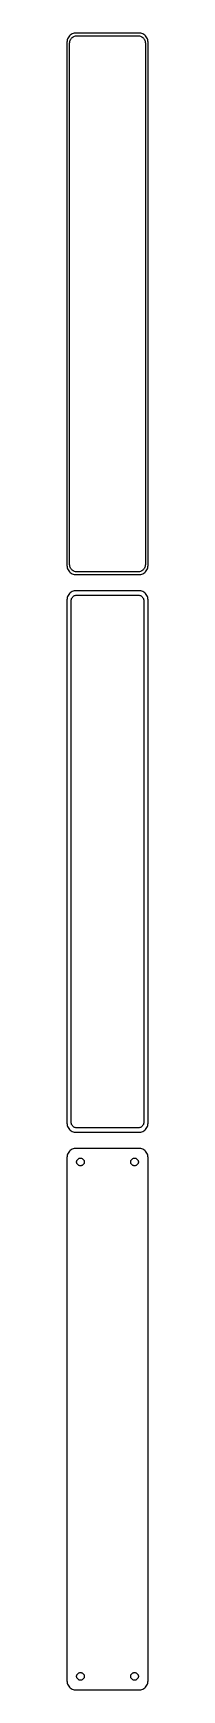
# Model space of a CAD drawing. Header units: metres. Extents: x -22 to 22, y 777 to 1695.
import ezdxf

# ---------------------------------------------------------------- set-up
doc = ezdxf.new("R2010")
doc.units = ezdxf.units.M

msp = doc.modelspace()

# ---------------------------------------------------------------- linework, layer by layer
for p, q in [((-22.4606, 1690.63), (-22.5, 1690)), ((-22.5, 1690), (-22.5, 1400)), ((-22.3429, 1691.24), (-22.4606, 1690.63)), ((-22.1489, 1691.84), (-22.3429, 1691.24)), ((-21.8815, 1692.41), (-22.1489, 1691.84)), ((-21.5451, 1692.94), (-21.8815, 1692.41)), ((-21.1448, 1693.42), (-21.5451, 1692.94)), ((-20.6871, 1693.85), (-21.1448, 1693.42)), ((-21, 1689.5), (-20.9684, 1690)), ((-21, 1400.5), (-21, 1689.5)), ((-20.9684, 1690), (-20.8743, 1690.49)), ((-20.8743, 1690.49), (-20.7191, 1690.97)), ((-20.7191, 1690.97), (-20.5052, 1691.43)), ((-20.1791, 1694.22), (-20.6871, 1693.85)), ((-20.5052, 1691.43), (-20.2361, 1691.85)), ((-20.2361, 1691.85), (-19.9159, 1692.24)), ((-19.6289, 1694.52), (-20.1791, 1694.22)), ((-19.9159, 1692.24), (-19.5497, 1692.58)), ((-19.0451, 1694.76), (-19.6289, 1694.52)), ((-19.5497, 1692.58), (-19.1433, 1692.88)), ((-19.1433, 1692.88), (-18.7031, 1693.12)), ((-18.4369, 1694.91), (-19.0451, 1694.76)), ((-18.7031, 1693.12), (-18.2361, 1693.3)), ((-17.8139, 1694.99), (-18.4369, 1694.91)), ((-18.2361, 1693.3), (-17.7495, 1693.43)), ((17.8139, 1694.99), (-17.8139, 1694.99)), ((-17.7495, 1693.43), (-17.2512, 1693.49)), ((-17.2512, 1693.49), (17.2512, 1693.49)), ((17.2512, 1693.49), (17.7495, 1693.43)), ((17.7495, 1693.43), (18.2361, 1693.3)), ((18.4369, 1694.91), (17.8139, 1694.99)), ((18.2361, 1693.3), (18.7031, 1693.12)), ((19.0451, 1694.76), (18.4369, 1694.91)), ((18.7031, 1693.12), (19.1433, 1692.88)), ((19.6289, 1694.52), (19.0451, 1694.76)), ((19.1433, 1692.88), (19.5497, 1692.58)), ((19.5497, 1692.58), (19.9159, 1692.24)), ((20.1791, 1694.22), (19.6289, 1694.52)), ((19.9159, 1692.24), (20.2361, 1691.85)), ((20.6871, 1693.85), (20.1791, 1694.22)), ((20.2361, 1691.85), (20.5052, 1691.43)), ((20.5052, 1691.43), (20.7191, 1690.97)), ((21.1448, 1693.42), (20.6871, 1693.85)), ((20.7191, 1690.97), (20.8743, 1690.49)), ((20.8743, 1690.49), (20.9684, 1690)), ((20.9684, 1690), (21, 1689.5)), ((21, 1689.5), (21, 1400.5)), ((21.5451, 1692.94), (21.1448, 1693.42)), ((21.8815, 1692.41), (21.5451, 1692.94)), ((22.1489, 1691.84), (21.8815, 1692.41)), ((22.3429, 1691.24), (22.1489, 1691.84)), ((22.4606, 1690.63), (22.3429, 1691.24)), ((22.5, 1690), (22.4606, 1690.63)), ((22.5, 1400), (22.5, 1690)), ((-22.5, 1400), (-22.4606, 1399.37)), ((-22.4606, 1399.37), (-22.3429, 1398.76)), ((-22.3429, 1398.76), (-22.1489, 1398.16)), ((-22.1489, 1398.16), (-21.8815, 1397.59)), ((-21.8815, 1397.59), (-21.5451, 1397.06)), ((-21.5451, 1397.06), (-21.1448, 1396.58)), ((-21.1448, 1396.58), (-20.6871, 1396.15)), ((-20.9684, 1400), (-21, 1400.5)), ((-20.8743, 1399.51), (-20.9684, 1400)), ((-20.7191, 1399.03), (-20.8743, 1399.51)), ((-20.5052, 1398.57), (-20.7191, 1399.03)), ((-20.6871, 1396.15), (-20.1791, 1395.78)), ((-20.2361, 1398.15), (-20.5052, 1398.57)), ((-19.9159, 1397.76), (-20.2361, 1398.15)), ((-20.1791, 1395.78), (-19.6289, 1395.48)), ((-19.5497, 1397.42), (-19.9159, 1397.76)), ((-19.6289, 1395.48), (-19.0451, 1395.24)), ((-19.1433, 1397.12), (-19.5497, 1397.42)), ((-18.7031, 1396.88), (-19.1433, 1397.12)), ((-18.2361, 1396.7), (-18.7031, 1396.88)), ((-17.7495, 1396.57), (-18.2361, 1396.7)), ((-17.2512, 1396.51), (-17.7495, 1396.57)), ((17.2512, 1396.51), (-17.2512, 1396.51)), ((17.7495, 1396.57), (17.2512, 1396.51)), ((18.2361, 1396.7), (17.7495, 1396.57)), ((18.7031, 1396.88), (18.2361, 1396.7)), ((19.1433, 1397.12), (18.7031, 1396.88)), ((19.0451, 1395.24), (19.6289, 1395.48)), ((19.5497, 1397.42), (19.1433, 1397.12)), ((19.9159, 1397.76), (19.5497, 1397.42)), ((19.6289, 1395.48), (20.1791, 1395.78)), ((20.2361, 1398.15), (19.9159, 1397.76)), ((20.1791, 1395.78), (20.6871, 1396.15)), ((20.5052, 1398.57), (20.2361, 1398.15)), ((20.7191, 1399.03), (20.5052, 1398.57)), ((20.6871, 1396.15), (21.1448, 1396.58)), ((20.8743, 1399.51), (20.7191, 1399.03)), ((20.9684, 1400), (20.8743, 1399.51)), ((21, 1400.5), (20.9684, 1400)), ((21.1448, 1396.58), (21.5451, 1397.06)), ((21.5451, 1397.06), (21.8815, 1397.59)), ((21.8815, 1397.59), (22.1489, 1398.16)), ((22.1489, 1398.16), (22.3429, 1398.76)), ((22.3429, 1398.76), (22.4606, 1399.37)), ((22.4606, 1399.37), (22.5, 1400)), ((-19.0451, 1395.24), (-18.4369, 1395.09)), ((-18.4369, 1395.09), (-17.8139, 1395.01)), ((-17.8139, 1395.01), (17.8139, 1395.01)), ((17.8139, 1395.01), (18.4369, 1395.09)), ((18.4369, 1395.09), (19.0451, 1395.24)), ((-22.4606, 1381.63), (-22.5, 1381)), ((-22.5, 1381), (-22.5, 1091)), ((-22.3429, 1382.24), (-22.4606, 1381.63)), ((-22.1489, 1382.84), (-22.3429, 1382.24)), ((-21.8815, 1383.41), (-22.1489, 1382.84)), ((-21.5451, 1383.94), (-21.8815, 1383.41)), ((-21.1448, 1384.42), (-21.5451, 1383.94)), ((-20.6871, 1384.85), (-21.1448, 1384.42)), ((-20.1791, 1385.22), (-20.6871, 1384.85)), ((-19.6289, 1385.52), (-20.1791, 1385.22)), ((-20.1129, 1380.5), (-20.0884, 1380.89)), ((-20.1129, 1091.5), (-20.1129, 1380.5)), ((-20.0884, 1380.89), (-20.0151, 1381.27)), ((-20.0151, 1381.27), (-19.8943, 1381.65)), ((-19.8943, 1381.65), (-19.7279, 1382)), ((-19.7279, 1382), (-19.5184, 1382.33)), ((-19.0451, 1385.76), (-19.6289, 1385.52)), ((-19.5184, 1382.33), (-19.2692, 1382.63)), ((-19.2692, 1382.63), (-18.9842, 1382.9)), ((-18.4369, 1385.91), (-19.0451, 1385.76)), ((-18.9842, 1382.9), (-18.668, 1383.13)), ((-18.668, 1383.13), (-18.3254, 1383.32)), ((-17.8139, 1385.99), (-18.4369, 1385.91)), ((-18.3254, 1383.32), (-17.9619, 1383.46)), ((-17.9619, 1383.46), (-17.5833, 1383.56)), ((17.8139, 1385.99), (-17.8139, 1385.99)), ((-17.5833, 1383.56), (-17.1954, 1383.61)), ((-17.1954, 1383.61), (17.1954, 1383.61)), ((17.1954, 1383.61), (17.5833, 1383.56)), ((17.5833, 1383.56), (17.9619, 1383.46)), ((18.4369, 1385.91), (17.8139, 1385.99)), ((17.9619, 1383.46), (18.3254, 1383.32)), ((18.3254, 1383.32), (18.668, 1383.13)), ((19.0451, 1385.76), (18.4369, 1385.91)), ((18.668, 1383.13), (18.9842, 1382.9)), ((18.9842, 1382.9), (19.2692, 1382.63)), ((19.6289, 1385.52), (19.0451, 1385.76)), ((19.2692, 1382.63), (19.5184, 1382.33)), ((19.5184, 1382.33), (19.7279, 1382)), ((20.1791, 1385.22), (19.6289, 1385.52)), ((19.7279, 1382), (19.8943, 1381.65)), ((19.8943, 1381.65), (20.0151, 1381.27)), ((20.0151, 1381.27), (20.0884, 1380.89)), ((20.0884, 1380.89), (20.1129, 1380.5)), ((20.1129, 1380.5), (20.1129, 1091.5)), ((20.6871, 1384.85), (20.1791, 1385.22)), ((21.1448, 1384.42), (20.6871, 1384.85)), ((21.5451, 1383.94), (21.1448, 1384.42)), ((21.8815, 1383.41), (21.5451, 1383.94)), ((22.1489, 1382.84), (21.8815, 1383.41)), ((22.3429, 1382.24), (22.1489, 1382.84)), ((22.4606, 1381.63), (22.3429, 1382.24)), ((22.5, 1381), (22.4606, 1381.63)), ((22.5, 1091), (22.5, 1381)), ((-22.5, 1091), (-22.4606, 1090.37)), ((-22.4606, 1090.37), (-22.3429, 1089.76)), ((-22.3429, 1089.76), (-22.1489, 1089.16)), ((-22.1489, 1089.16), (-21.8815, 1088.59)), ((-21.8815, 1088.59), (-21.5451, 1088.06)), ((-21.5451, 1088.06), (-21.1448, 1087.58)), ((-21.1448, 1087.58), (-20.6871, 1087.15)), ((-20.6871, 1087.15), (-20.1791, 1086.78)), ((-20.1791, 1086.78), (-19.6289, 1086.48)), ((-20.0884, 1091.11), (-20.1129, 1091.5)), ((-20.0151, 1090.73), (-20.0884, 1091.11)), ((-19.8943, 1090.35), (-20.0151, 1090.73)), ((-19.7279, 1090), (-19.8943, 1090.35)), ((-19.5184, 1089.67), (-19.7279, 1090)), ((-19.6289, 1086.48), (-19.0451, 1086.24)), ((-19.2692, 1089.37), (-19.5184, 1089.67)), ((-18.9842, 1089.1), (-19.2692, 1089.37)), ((-19.0451, 1086.24), (-18.4369, 1086.09)), ((-18.668, 1088.87), (-18.9842, 1089.1)), ((-18.3254, 1088.68), (-18.668, 1088.87)), ((-18.4369, 1086.09), (-17.8139, 1086.01)), ((-17.9619, 1088.54), (-18.3254, 1088.68)), ((-17.5833, 1088.44), (-17.9619, 1088.54)), ((-17.8139, 1086.01), (17.8139, 1086.01)), ((-17.1954, 1088.39), (-17.5833, 1088.44)), ((17.1954, 1088.39), (-17.1954, 1088.39)), ((17.5833, 1088.44), (17.1954, 1088.39)), ((17.9619, 1088.54), (17.5833, 1088.44)), ((17.8139, 1086.01), (18.4369, 1086.09)), ((18.3254, 1088.68), (17.9619, 1088.54)), ((18.668, 1088.87), (18.3254, 1088.68)), ((18.4369, 1086.09), (19.0451, 1086.24)), ((18.9842, 1089.1), (18.668, 1088.87)), ((19.2692, 1089.37), (18.9842, 1089.1)), ((19.0451, 1086.24), (19.6289, 1086.48)), ((19.5184, 1089.67), (19.2692, 1089.37)), ((19.7279, 1090), (19.5184, 1089.67)), ((19.6289, 1086.48), (20.1791, 1086.78)), ((19.8943, 1090.35), (19.7279, 1090)), ((20.0151, 1090.73), (19.8943, 1090.35)), ((20.0884, 1091.11), (20.0151, 1090.73)), ((20.1129, 1091.5), (20.0884, 1091.11)), ((20.1791, 1086.78), (20.6871, 1087.15)), ((20.6871, 1087.15), (21.1448, 1087.58)), ((21.1448, 1087.58), (21.5451, 1088.06)), ((21.5451, 1088.06), (21.8815, 1088.59)), ((21.8815, 1088.59), (22.1489, 1089.16)), ((22.1489, 1089.16), (22.3429, 1089.76)), ((22.3429, 1089.76), (22.4606, 1090.37)), ((22.4606, 1090.37), (22.5, 1091)), ((-21.8815, 1074.41), (-22.1489, 1073.84)), ((-21.5451, 1074.94), (-21.8815, 1074.41)), ((-21.1448, 1075.42), (-21.5451, 1074.94)), ((-20.6871, 1075.85), (-21.1448, 1075.42)), ((-20.1791, 1076.22), (-20.6871, 1075.85)), ((-19.6289, 1076.52), (-20.1791, 1076.22)), ((-19.0451, 1076.76), (-19.6289, 1076.52)), ((-18.4369, 1076.91), (-19.0451, 1076.76)), ((-17.8139, 1076.99), (-18.4369, 1076.91)), ((17.8139, 1076.99), (-17.8139, 1076.99)), ((18.4369, 1076.91), (17.8139, 1076.99)), ((19.0451, 1076.76), (18.4369, 1076.91)), ((19.6289, 1076.52), (19.0451, 1076.76)), ((20.1791, 1076.22), (19.6289, 1076.52)), ((20.6871, 1075.85), (20.1791, 1076.22)), ((21.1448, 1075.42), (20.6871, 1075.85)), ((21.5451, 1074.94), (21.1448, 1075.42)), ((21.8815, 1074.41), (21.5451, 1074.94)), ((22.1489, 1073.84), (21.8815, 1074.41)), ((-22.4606, 1072.63), (-22.5, 1072)), ((-22.5, 1072), (-22.5, 782)), ((-22.3429, 1073.24), (-22.4606, 1072.63)), ((-22.1489, 1073.84), (-22.3429, 1073.24)), ((-17.1353, 1069.5), (-17.1185, 1069.77)), ((-17.1185, 1069.23), (-17.1353, 1069.5)), ((-17.1185, 1069.77), (-17.0682, 1070.03)), ((-17.0682, 1068.97), (-17.1185, 1069.23)), ((-17.0682, 1070.03), (-16.9853, 1070.29)), ((-16.9853, 1068.71), (-17.0682, 1068.97)), ((-16.9853, 1070.29), (-16.8712, 1070.53)), ((-16.8712, 1068.47), (-16.9853, 1068.71)), ((-16.8712, 1070.53), (-16.7275, 1070.76)), ((-16.7275, 1068.24), (-16.8712, 1068.47)), ((-16.7275, 1070.76), (-16.5565, 1070.96)), ((-16.5565, 1068.04), (-16.7275, 1068.24)), ((-16.5565, 1070.96), (-16.3611, 1071.15)), ((-16.3611, 1067.85), (-16.5565, 1068.04)), ((-16.3611, 1071.15), (-16.1441, 1071.3)), ((-16.1441, 1067.7), (-16.3611, 1067.85)), ((-16.1441, 1071.3), (-15.9091, 1071.43)), ((-15.9091, 1067.57), (-16.1441, 1067.7)), ((-15.9091, 1071.43), (-15.6598, 1071.53)), ((-15.6598, 1067.47), (-15.9091, 1067.57)), ((-15.6598, 1071.53), (-15.4001, 1071.6)), ((-15.4001, 1067.4), (-15.6598, 1067.47)), ((-15.4001, 1071.6), (-15.1341, 1071.63)), ((-15.1341, 1067.37), (-15.4001, 1067.4)), ((-15.1341, 1071.63), (-14.8659, 1071.63)), ((-14.8659, 1067.37), (-15.1341, 1067.37)), ((-14.8659, 1071.63), (-14.5999, 1071.6)), ((-14.5999, 1067.4), (-14.8659, 1067.37)), ((-14.5999, 1071.6), (-14.3401, 1071.53)), ((-14.3401, 1067.47), (-14.5999, 1067.4)), ((-14.3401, 1071.53), (-14.0908, 1071.43)), ((-14.0908, 1067.57), (-14.3401, 1067.47)), ((-14.0908, 1071.43), (-13.8559, 1071.3)), ((-13.8559, 1067.7), (-14.0908, 1067.57)), ((-13.8559, 1071.3), (-13.6389, 1071.15)), ((-13.6389, 1067.85), (-13.8559, 1067.7)), ((-13.6389, 1071.15), (-13.4434, 1070.96)), ((-13.4434, 1068.04), (-13.6389, 1067.85)), ((-13.4434, 1070.96), (-13.2725, 1070.76)), ((-13.2725, 1068.24), (-13.4434, 1068.04)), ((-13.2725, 1070.76), (-13.1288, 1070.53)), ((-13.1288, 1068.47), (-13.2725, 1068.24)), ((-13.1288, 1070.53), (-13.0146, 1070.29)), ((-13.0146, 1068.71), (-13.1288, 1068.47)), ((-13.0146, 1070.29), (-12.9318, 1070.03)), ((-12.9318, 1068.97), (-13.0146, 1068.71)), ((-12.9318, 1070.03), (-12.8815, 1069.77)), ((-12.8815, 1069.23), (-12.9318, 1068.97)), ((-12.8815, 1069.77), (-12.8647, 1069.5)), ((-12.8647, 1069.5), (-12.8815, 1069.23)), ((12.8647, 1069.5), (12.8815, 1069.77)), ((12.8815, 1069.23), (12.8647, 1069.5)), ((12.8815, 1069.77), (12.9318, 1070.03)), ((12.9318, 1068.97), (12.8815, 1069.23)), ((12.9318, 1070.03), (13.0146, 1070.29)), ((13.0146, 1068.71), (12.9318, 1068.97)), ((13.0146, 1070.29), (13.1288, 1070.53)), ((13.1288, 1068.47), (13.0146, 1068.71)), ((13.1288, 1070.53), (13.2725, 1070.76)), ((13.2725, 1068.24), (13.1288, 1068.47)), ((13.2725, 1070.76), (13.4434, 1070.96)), ((13.4434, 1068.04), (13.2725, 1068.24)), ((13.4434, 1070.96), (13.6389, 1071.15)), ((13.6389, 1067.85), (13.4434, 1068.04)), ((13.6389, 1071.15), (13.8559, 1071.3)), ((13.8559, 1067.7), (13.6389, 1067.85)), ((13.8559, 1071.3), (14.0908, 1071.43)), ((14.0908, 1067.57), (13.8559, 1067.7)), ((14.0908, 1071.43), (14.3401, 1071.53)), ((14.3401, 1067.47), (14.0908, 1067.57)), ((14.3401, 1071.53), (14.5999, 1071.6)), ((14.5999, 1067.4), (14.3401, 1067.47)), ((14.5999, 1071.6), (14.8659, 1071.63)), ((14.8659, 1067.37), (14.5999, 1067.4)), ((14.8659, 1071.63), (15.1341, 1071.63)), ((15.1341, 1067.37), (14.8659, 1067.37)), ((15.1341, 1071.63), (15.4001, 1071.6)), ((15.4001, 1067.4), (15.1341, 1067.37)), ((15.4001, 1071.6), (15.6598, 1071.53)), ((15.6598, 1067.47), (15.4001, 1067.4)), ((15.6598, 1071.53), (15.9091, 1071.43)), ((15.9091, 1067.57), (15.6598, 1067.47)), ((15.9091, 1071.43), (16.1441, 1071.3)), ((16.1441, 1067.7), (15.9091, 1067.57)), ((16.1441, 1071.3), (16.3611, 1071.15)), ((16.3611, 1067.85), (16.1441, 1067.7)), ((16.3611, 1071.15), (16.5565, 1070.96)), ((16.5565, 1068.04), (16.3611, 1067.85)), ((16.5565, 1070.96), (16.7275, 1070.76)), ((16.7275, 1068.24), (16.5565, 1068.04)), ((16.7275, 1070.76), (16.8712, 1070.53)), ((16.8712, 1068.47), (16.7275, 1068.24)), ((16.8712, 1070.53), (16.9853, 1070.29)), ((16.9853, 1068.71), (16.8712, 1068.47)), ((16.9853, 1070.29), (17.0682, 1070.03)), ((17.0682, 1068.97), (16.9853, 1068.71)), ((17.0682, 1070.03), (17.1185, 1069.77)), ((17.1185, 1069.23), (17.0682, 1068.97)), ((17.1185, 1069.77), (17.1353, 1069.5)), ((17.1353, 1069.5), (17.1185, 1069.23)), ((22.3429, 1073.24), (22.1489, 1073.84)), ((22.4606, 1072.63), (22.3429, 1073.24)), ((22.5, 1072), (22.4606, 1072.63)), ((22.5, 782), (22.5, 1072)), ((-22.5, 782), (-22.4606, 781.373)), ((-22.4606, 781.373), (-22.3429, 780.757)), ((-22.3429, 780.757), (-22.1489, 780.159)), ((-17.1353, 784.5), (-17.1185, 784.768)), ((-17.1185, 784.232), (-17.1353, 784.5)), ((-17.1185, 784.768), (-17.0682, 785.031)), ((-17.0682, 783.969), (-17.1185, 784.232)), ((-17.0682, 785.031), (-16.9853, 785.286)), ((-16.9853, 783.714), (-17.0682, 783.969)), ((-16.9853, 785.286), (-16.8712, 785.529)), ((-16.8712, 783.471), (-16.9853, 783.714)), ((-16.8712, 785.529), (-16.7275, 785.755)), ((-16.7275, 783.245), (-16.8712, 783.471)), ((-16.7275, 785.755), (-16.5565, 785.962)), ((-16.5565, 783.038), (-16.7275, 783.245)), ((-16.5565, 785.962), (-16.3611, 786.145)), ((-16.3611, 782.855), (-16.5565, 783.038)), ((-16.3611, 786.145), (-16.1441, 786.303)), ((-16.1441, 782.697), (-16.3611, 782.855)), ((-16.1441, 786.303), (-15.9091, 786.432)), ((-15.9091, 782.568), (-16.1441, 782.697)), ((-15.9091, 786.432), (-15.6598, 786.531)), ((-15.6598, 782.469), (-15.9091, 782.568)), ((-15.6598, 786.531), (-15.4001, 786.597)), ((-15.4001, 782.403), (-15.6598, 782.469)), ((-15.4001, 786.597), (-15.1341, 786.631)), ((-15.1341, 782.369), (-15.4001, 782.403)), ((-15.1341, 786.631), (-14.8659, 786.631)), ((-14.8659, 782.369), (-15.1341, 782.369)), ((-14.8659, 786.631), (-14.5999, 786.597)), ((-14.5999, 782.403), (-14.8659, 782.369)), ((-14.5999, 786.597), (-14.3401, 786.531)), ((-14.3401, 782.469), (-14.5999, 782.403)), ((-14.3401, 786.531), (-14.0908, 786.432)), ((-14.0908, 782.568), (-14.3401, 782.469)), ((-14.0908, 786.432), (-13.8559, 786.303)), ((-13.8559, 782.697), (-14.0908, 782.568)), ((-13.8559, 786.303), (-13.6389, 786.145)), ((-13.6389, 782.855), (-13.8559, 782.697)), ((-13.6389, 786.145), (-13.4434, 785.962)), ((-13.4434, 783.038), (-13.6389, 782.855)), ((-13.4434, 785.962), (-13.2725, 785.755)), ((-13.2725, 783.245), (-13.4434, 783.038)), ((-13.2725, 785.755), (-13.1288, 785.529)), ((-13.1288, 783.471), (-13.2725, 783.245)), ((-13.1288, 785.529), (-13.0146, 785.286)), ((-13.0146, 783.714), (-13.1288, 783.471)), ((-13.0146, 785.286), (-12.9318, 785.031)), ((-12.9318, 783.969), (-13.0146, 783.714)), ((-12.9318, 785.031), (-12.8815, 784.768)), ((-12.8815, 784.232), (-12.9318, 783.969)), ((-12.8815, 784.768), (-12.8647, 784.5)), ((-12.8647, 784.5), (-12.8815, 784.232)), ((12.8647, 784.5), (12.8815, 784.768)), ((12.8815, 784.232), (12.8647, 784.5)), ((12.8815, 784.768), (12.9318, 785.031)), ((12.9318, 783.969), (12.8815, 784.232)), ((12.9318, 785.031), (13.0146, 785.286)), ((13.0146, 783.714), (12.9318, 783.969)), ((13.0146, 785.286), (13.1288, 785.529)), ((13.1288, 783.471), (13.0146, 783.714)), ((13.1288, 785.529), (13.2725, 785.755)), ((13.2725, 783.245), (13.1288, 783.471)), ((13.2725, 785.755), (13.4434, 785.962)), ((13.4434, 783.038), (13.2725, 783.245)), ((13.4434, 785.962), (13.6389, 786.145)), ((13.6389, 782.855), (13.4434, 783.038)), ((13.6389, 786.145), (13.8559, 786.303)), ((13.8559, 782.697), (13.6389, 782.855)), ((13.8559, 786.303), (14.0908, 786.432)), ((14.0908, 782.568), (13.8559, 782.697)), ((14.0908, 786.432), (14.3401, 786.531)), ((14.3401, 782.469), (14.0908, 782.568)), ((14.3401, 786.531), (14.5999, 786.597)), ((14.5999, 782.403), (14.3401, 782.469)), ((14.5999, 786.597), (14.8659, 786.631)), ((14.8659, 782.369), (14.5999, 782.403)), ((14.8659, 786.631), (15.1341, 786.631)), ((15.1341, 782.369), (14.8659, 782.369)), ((15.1341, 786.631), (15.4001, 786.597)), ((15.4001, 782.403), (15.1341, 782.369)), ((15.4001, 786.597), (15.6598, 786.531)), ((15.6598, 782.469), (15.4001, 782.403)), ((15.6598, 786.531), (15.9091, 786.432)), ((15.9091, 782.568), (15.6598, 782.469)), ((15.9091, 786.432), (16.1441, 786.303)), ((16.1441, 782.697), (15.9091, 782.568)), ((16.1441, 786.303), (16.3611, 786.145)), ((16.3611, 782.855), (16.1441, 782.697)), ((16.3611, 786.145), (16.5565, 785.962)), ((16.5565, 783.038), (16.3611, 782.855)), ((16.5565, 785.962), (16.7275, 785.755)), ((16.7275, 783.245), (16.5565, 783.038)), ((16.7275, 785.755), (16.8712, 785.529)), ((16.8712, 783.471), (16.7275, 783.245)), ((16.8712, 785.529), (16.9853, 785.286)), ((16.9853, 783.714), (16.8712, 783.471)), ((16.9853, 785.286), (17.0682, 785.031)), ((17.0682, 783.969), (16.9853, 783.714)), ((17.0682, 785.031), (17.1185, 784.768)), ((17.1185, 784.232), (17.0682, 783.969)), ((17.1185, 784.768), (17.1353, 784.5)), ((17.1353, 784.5), (17.1185, 784.232)), ((22.1489, 780.159), (22.3429, 780.757)), ((22.3429, 780.757), (22.4606, 781.373)), ((22.4606, 781.373), (22.5, 782)), ((-22.1489, 780.159), (-21.8815, 779.591)), ((-21.8815, 779.591), (-21.5451, 779.061)), ((-21.5451, 779.061), (-21.1448, 778.577)), ((-21.1448, 778.577), (-20.6871, 778.147)), ((-20.6871, 778.147), (-20.1791, 777.778)), ((-20.1791, 777.778), (-19.6289, 777.476)), ((-19.6289, 777.476), (-19.0451, 777.245)), ((-19.0451, 777.245), (-18.4369, 777.089)), ((-18.4369, 777.089), (-17.8139, 777.01)), ((-17.8139, 777.01), (17.8139, 777.01)), ((17.8139, 777.01), (18.4369, 777.089)), ((18.4369, 777.089), (19.0451, 777.245)), ((19.0451, 777.245), (19.6289, 777.476)), ((19.6289, 777.476), (20.1791, 777.778)), ((20.1791, 777.778), (20.6871, 778.147)), ((20.6871, 778.147), (21.1448, 778.577)), ((21.1448, 778.577), (21.5451, 779.061)), ((21.5451, 779.061), (21.8815, 779.591)), ((21.8815, 779.591), (22.1489, 780.159))]:
    msp.add_line(p, q)

doc.saveas('drawing.dxf')
